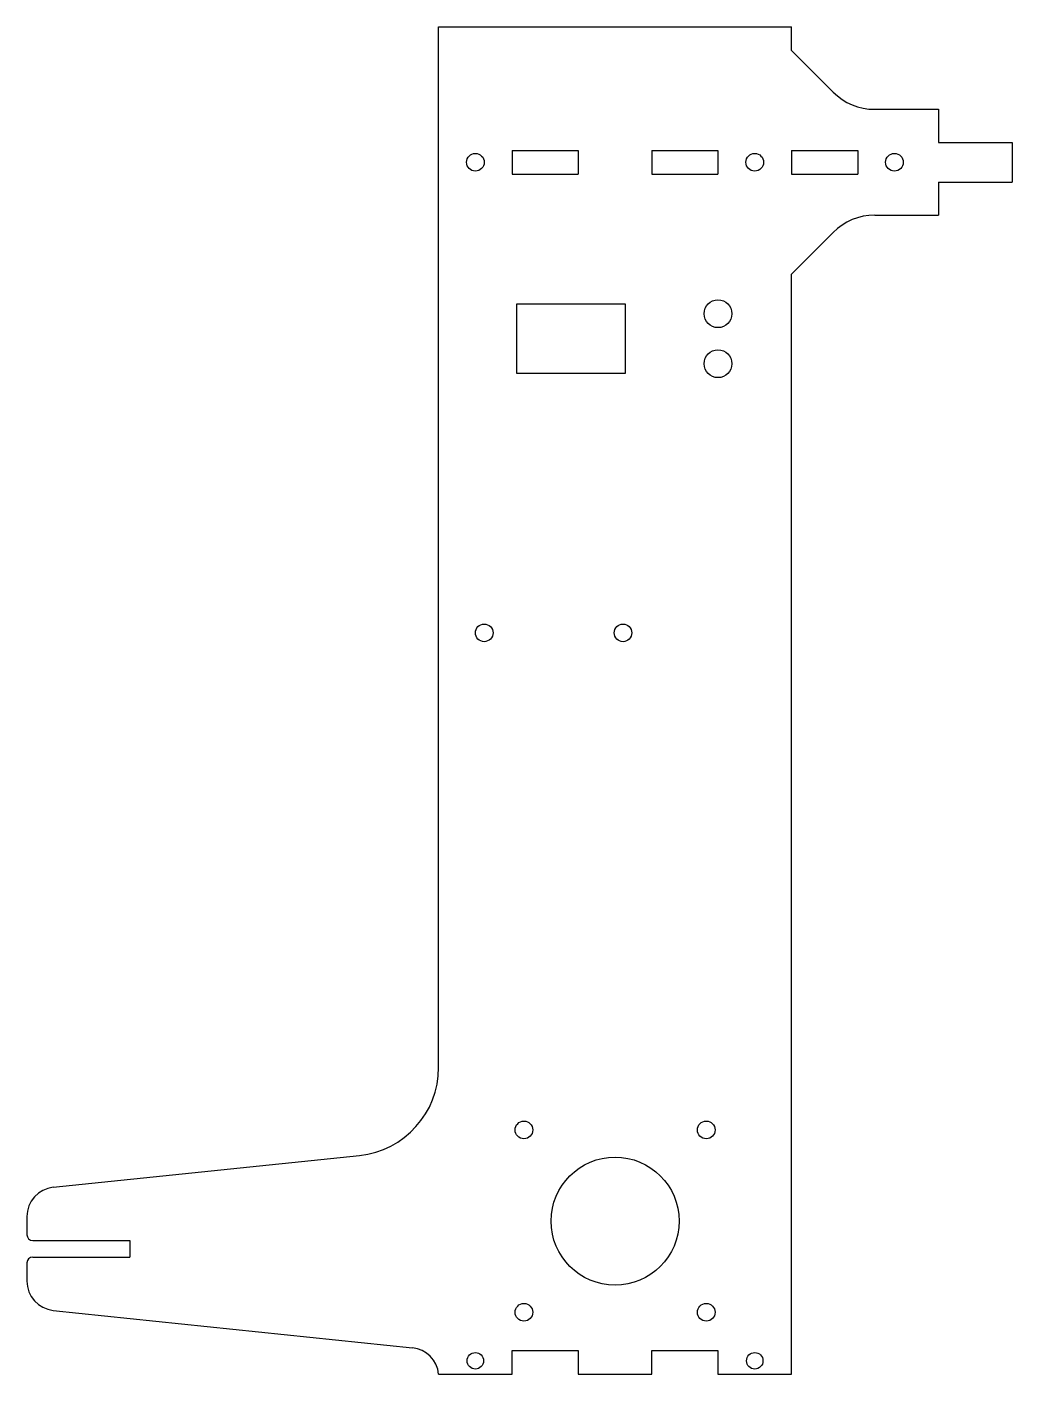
# Model space of a CAD drawing. Header units: millimetres. Extents: x -100 to 68, y -26 to 203.
import ezdxf

# ---------------------------------------------------------------- set-up
doc = ezdxf.new("R2010")
doc.units = ezdxf.units.MM

msp = doc.modelspace()

# ---------------------------------------------------------------- linework, layer by layer
at = {"color": 7, "linetype": 'Continuous', "lineweight": 25}
for p, q in [((-30, 203), (30, 203)), ((-30, 26.1), (-30, 203)), ((30, 199), (30, 203)), ((37.07, 191.93), (30, 199)), ((44.14, 189), (55, 189)), ((55, 189), (55, 183.38)), ((55, 183.38), (67.5, 183.38)), ((67.5, 183.38), (67.5, 176.62)), ((-17.5, 182), (-17.5, 178)), ((-17.5, 182), (-6.25, 182)), ((-6.25, 182), (-6.25, 178)), ((6.25, 182), (6.25, 178)), ((6.25, 182), (17.5, 182)), ((17.5, 182), (17.5, 178)), ((30, 182), (30, 178)), ((30, 182), (41.25, 182)), ((41.25, 182), (41.25, 178)), ((-17.5, 178), (-6.25, 178)), ((6.25, 178), (17.5, 178)), ((30, 178), (41.25, 178)), ((55, 176.62), (55, 171)), ((55, 176.62), (67.5, 176.62)), ((44.14, 171), (55, 171)), ((30, 161), (37.07, 168.07)), ((30, -26), (30, 161)), ((-16.75, 155.88), (-16.75, 144.12)), ((1.75, 155.88), (-16.75, 155.88)), ((1.75, 144.12), (1.75, 155.88)), ((-16.75, 144.12), (1.75, 144.12)), ((-95.52, 5.76), (-43.45, 11.18)), ((-100, 0.78), (-100, -2.31)), ((-99, -3.31), (-82.5, -3.31)), ((-82.5, -3.31), (-82.5, -6.11)), ((-99, -6.11), (-82.5, -6.11)), ((-100, -7.11), (-100, -10.2)), ((-95.52, -15.18), (-34.46, -21.54)), ((-17.5, -26), (-17.5, -22)), ((-17.5, -22), (-6.25, -22)), ((-6.25, -22), (-6.25, -26)), ((6.25, -26), (6.25, -22)), ((6.25, -22), (17.5, -22)), ((17.5, -22), (17.5, -26)), ((-30, -26), (-17.5, -26)), ((-6.25, -26), (6.25, -26)), ((17.5, -26), (30, -26))]:
    msp.add_line(p, q, dxfattribs=at)
for centre, radius in [((-23.75, 180), 1.5), ((23.75, 180), 1.5), ((47.5, 180), 1.5), ((17.5, 154.25), 2.37), ((17.5, 145.75), 2.37), ((-22.25, 100), 1.5), ((1.35, 100), 1.5), ((-15.5, 15.5), 1.5), ((15.5, 15.5), 1.5), ((0, 0), 10.88), ((-15.5, -15.5), 1.5), ((15.5, -15.5), 1.5), ((-23.75, -23.75), 1.4), ((23.75, -23.75), 1.4)]:
    msp.add_circle(centre, radius, dxfattribs=at)
for centre, radius, start, end in [((44.14, 199), 10, 225, 270), ((44.14, 161), 10, 90, 135), ((-45, 26.1), 15, 275.9455, 0), ((-95, 0.78), 5, 95.9455, 180), ((-99, -2.31), 1, 180, 270), ((-99, -7.11), 1, 90, 180), ((-95, -10.2), 5, 180, 264.0545), ((-34.97, -26.51), 5, 5.8432, 84.0545)]:
    msp.add_arc(centre, radius, start, end, dxfattribs=at)

doc.saveas('drawing.dxf')
